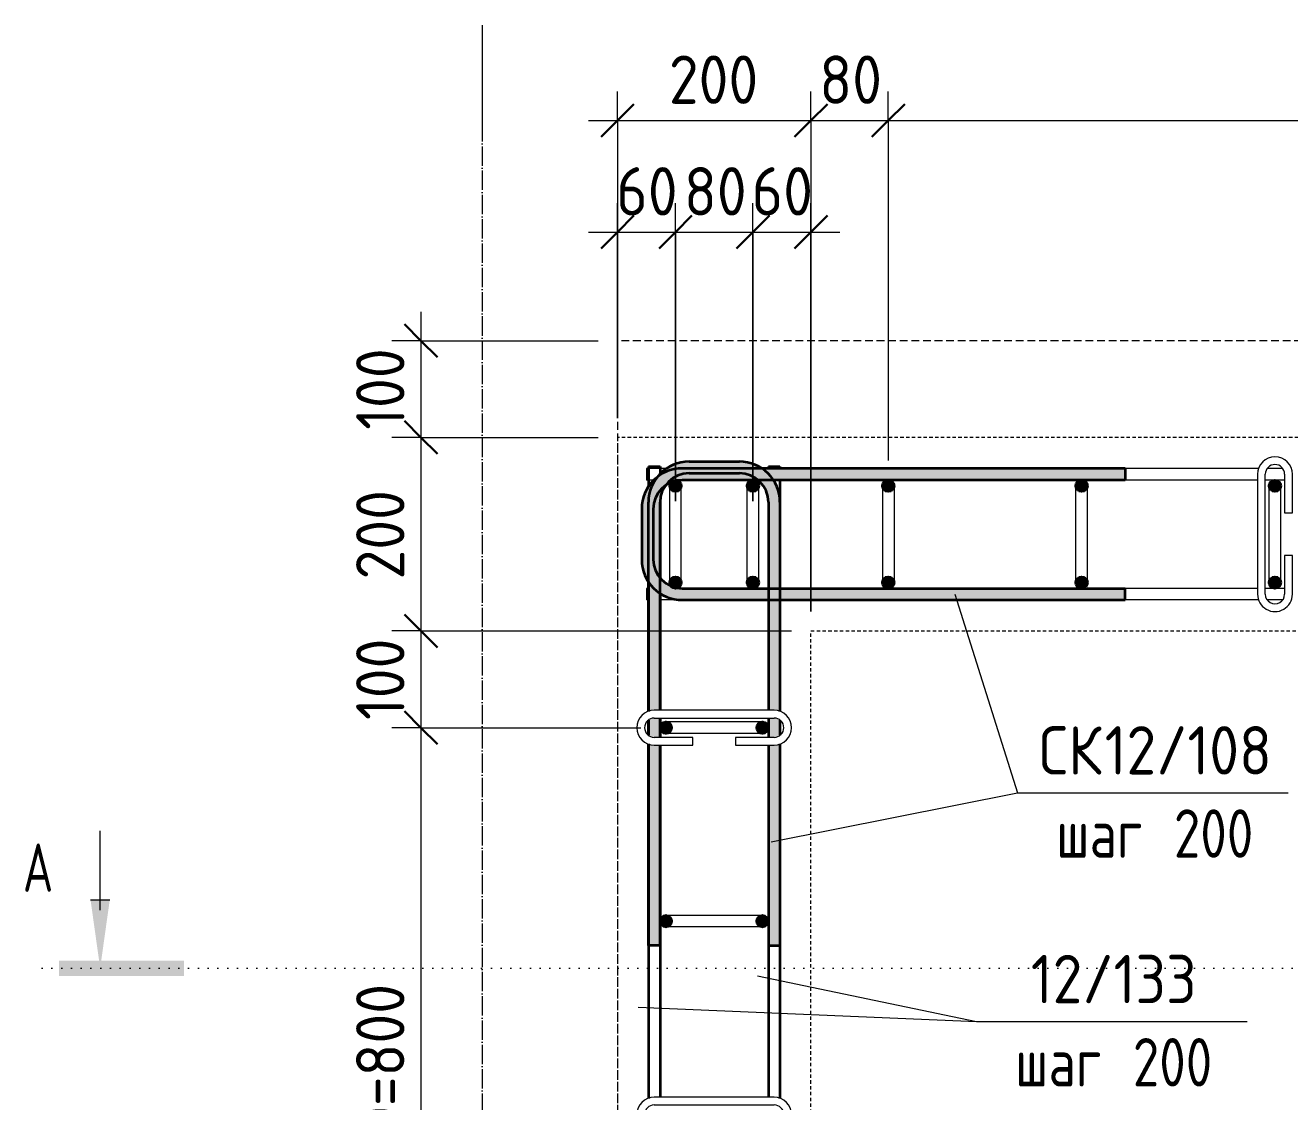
# Model space of a CAD drawing. Header units: millimetres. Extents: x 28908 to 47912, y -2577 to 78399.
# Drawn here: x 28908 to 30215, y 77038 to 78151 of the extents above; entities that cross this region are included whole.
import ezdxf

# ---------------------------------------------------------------- set-up
doc = ezdxf.new("R2010")
doc.units = ezdxf.units.MM
for name, pattern in [('01 Штриховая _4 мм_', [6, 3.5, -2.5]), ('01 Штриховая _8 мм_', [12, 8, -4]), ('02 Штрихпунктирная _20 мм_', [25, 20, -2.5, 0, -2.5]), ('04 Пунктир 10мм', [10, 0, -10])]:
    doc.linetypes.add(name, pattern=pattern)
for name, color, linetype, lineweight in [('AA_Dim', 7, 'Continuous', 9), ('AA_Dim-20', 7, 'Continuous', 9), ('AA_Oformlenie', 7, 'Continuous', 9), ('AA_Razrez', 7, 'Continuous', 9), ('AA_Vinoska', 7, 'Continuous', 9), ('KR_Armatura', 7, 'Continuous', 20), ('KR_Armatura_Tonkie', 7, 'Continuous', 20), ('Оси', 7, 'Continuous', 9)]:
    doc.layers.add(name, color=color, linetype=linetype, lineweight=lineweight)
doc.layers.add('AF_Stena_Опалубка', color=7, linetype='Continuous', lineweight=20, true_color=0x0063c6)
doc.layers.add('KR_Fundament', color=7, linetype='Continuous', lineweight=20, true_color=0x804000)
doc.styles.add('ISOCPEUR', font='isocpeur.TTF', dxfattribs={"width": 0.7, "height": 50})
doc.styles.add('ISOCPEUR_1', font='isocpeur.TTF', dxfattribs={"width": 0.9, "height": 50})
doc.styles.add('ISOCPEUR_2', font='isocpeur.TTF', dxfattribs={"width": 0.8, "height": 50})
doc.dimstyles.new('00_Точн_3_знака__прозр_', dxfattribs={"dimscale": 304.8, "dimtxt": 50.137748, "dimasz": 0.111549, "dimexe": 0.098425, "dimexo": 0.065617, "dimgap": 0.006562, "dimtad": 1, "dimdec": 3, "dimrnd": 0.001, "dimdsep": 46, "dimtxsty": 'ISOCPEUR_1', "dimblk1": 'OBLIQUE', "dimblk2": 'OBLIQUE', "dimsah": 1, "dimcen": 0.09, "dimdle": 0.098425, "dimazin": 0, "dimtfac": 1, "dimtdec": 4, "dimtix": 1, "dimtmove": 0, "dimatfit": 3, "dimfxl": 1, "dimtvp": 1, "dimtolj": 1, "dimtzin": 0, "dimlwd": 18, "dimlwe": 18, "dimarcsym": 2})

# ---------------------------------------------------------------- blocks, each defined once
blk = doc.blocks.new('079_Шпилька _ЭлУзла_ - d8 А240-3881866-План армирования стен')
at = {"layer": 'AA_Oformlenie'}
for p, q in [((40, 18), (0, 18)), ((40, 10), (40, 18)), ((124, 18), (84, 18)), ((84, 18), (84, 10)), ((0, 10), (40, 10)), ((84, 10), (124, 10)), ((124, -10), (0, -10)), ((0, -18), (124, -18))]:
    blk.add_line(p, q, dxfattribs=at)
for centre, radius, start, end in [((0, 0), 18, 90, 270), ((124, 0), 18, 270, 90), ((0, 0), 10, 90, 270), ((124, 0), 10, 270, 90)]:
    blk.add_arc(centre, radius, start, end, dxfattribs=at)
blk = doc.blocks.new('Разрез - Номер узла_ сзади-394133-План армирования стен')
at = {"layer": 'AA_Razrez'}
for points in [[(7.329, 0.404), (7.329, -0.394), (0.873, -0.394), (0.873, 0.404)], [(3.497, -3.533), (2.503, -3.533), (3, 0)]]:
    blk.add_hatch(color=256, dxfattribs=at).paths.add_polyline_path(points)
for p, q in [((3, -3), (3, -7.096)), ((2.503, -3.533), (3.497, -3.533))]:
    blk.add_line(p, q, dxfattribs=at)
blk = doc.blocks.new('DIMBLOCK1-План армирования стен')
at = {"layer": 'AA_Dim-20', "color": 30, "lineweight": 18, "true_color": 0xff8000, "transparency": 16777216}
for p, q in [((29520.1, 78052.6), (29520.1, 78082.6)), ((29720.1, 78052.6), (29720.1, 78082.6)), ((29800.1, 78052.6), (29800.1, 78082.6)), ((29490.1, 78052.6), (29720.1, 78052.6)), ((29520.1, 78052.6), (29520.1, 77745)), ((29720.1, 78052.6), (29720.1, 77545)), ((29800.1, 78052.6), (29800.1, 77701))]:
    blk.add_line(p, q, dxfattribs=at)
at = {"layer": 'AA_Dim-20', "color": 30, "lineweight": 30, "true_color": 0xff8000, "transparency": 16777216}
for p, q in [((29520.1, 78052.6), (29537.1, 78069.6)), ((29720.1, 78052.6), (29737.1, 78069.6)), ((29800.1, 78052.6), (29817.1, 78069.6)), ((29520.1, 78052.6), (29503.1, 78035.6)), ((29720.1, 78052.6), (29703.1, 78035.6)), ((29800.1, 78052.6), (29783.1, 78035.6))]:
    blk.add_line(p, q, dxfattribs=at)
at = {"layer": 'AA_Dim-20', "color": 0, "lineweight": 18, "transparency": 16777216, "insert": (29573.2, 78119.8), "char_height": 50, "width": 112.384, "attachment_point": 1, "line_spacing_factor": 1.135194, "style": 'ISOCPEUR_1'}
blk.add_mtext('200', dxfattribs=at)
blk = doc.blocks.new('_None')
blk = doc.blocks.new('DIMBLOCK2-План армирования стен')
at = {"layer": 'AA_Dim-20', "color": 30, "lineweight": 18, "true_color": 0xff8000, "transparency": 16777216}
for p, q in [((29720.1, 78052.6), (29720.1, 78082.6)), ((29800.1, 78052.6), (29800.1, 78082.6)), ((29720.1, 78052.6), (29800.1, 78052.6)), ((29720.1, 78052.6), (29720.1, 77545)), ((29800.1, 78052.6), (29800.1, 77701))]:
    blk.add_line(p, q, dxfattribs=at)
at = {"layer": 'AA_Dim-20', "color": 30, "lineweight": 30, "true_color": 0xff8000, "transparency": 16777216}
for p, q in [((29720.1, 78052.6), (29737.1, 78069.6)), ((29800.1, 78052.6), (29817.1, 78069.6)), ((29720.1, 78052.6), (29703.1, 78035.6)), ((29800.1, 78052.6), (29783.1, 78035.6))]:
    blk.add_line(p, q, dxfattribs=at)
at = {"layer": 'AA_Dim-20', "color": 0, "lineweight": 18, "transparency": 16777216, "insert": (29728.8, 78119.8), "char_height": 50, "width": 74.923, "attachment_point": 1, "line_spacing_factor": 1.135194, "style": 'ISOCPEUR_1'}
blk.add_mtext('80', dxfattribs=at)
blk = doc.blocks.new('DIMBLOCK3-План армирования стен')
at = {"layer": 'AA_Dim-20', "color": 30, "lineweight": 18, "true_color": 0xff8000, "transparency": 16777216}
for p, q in [((29800.1, 78052.6), (29800.1, 78082.6)), ((31600.1, 78052.6), (31600.1, 78082.6)), ((31680.1, 78052.6), (31680.1, 78082.6)), ((29800.1, 78052.6), (31600.1, 78052.6)), ((29800.1, 78052.6), (29800.1, 77701)), ((31600.1, 78052.6), (31600.1, 77701)), ((31680.1, 78052.6), (31680.1, 77545))]:
    blk.add_line(p, q, dxfattribs=at)
at = {"layer": 'AA_Dim-20', "color": 30, "lineweight": 30, "true_color": 0xff8000, "transparency": 16777216}
for p, q in [((29800.1, 78052.6), (29817.1, 78069.6)), ((31600.1, 78052.6), (31617.1, 78069.6)), ((31680.1, 78052.6), (31697.1, 78069.6)), ((29800.1, 78052.6), (29783.1, 78035.6)), ((31600.1, 78052.6), (31583.1, 78035.6)), ((31680.1, 78052.6), (31663.1, 78035.6))]:
    blk.add_line(p, q, dxfattribs=at)
at = {"layer": 'AA_Dim-20', "color": 0, "lineweight": 18, "transparency": 16777216, "insert": (30548.7, 78119.8), "char_height": 50, "width": 363.262, "attachment_point": 1, "line_spacing_factor": 1.135194, "style": 'ISOCPEUR_1'}
blk.add_mtext('9х200=1800', dxfattribs=at)
blk = doc.blocks.new('DIMBLOCK12-План армирования стен')
at = {"layer": 'AA_Dim-20', "color": 30, "lineweight": 18, "true_color": 0xff8000, "transparency": 16777216}
for p, q in [((29316.8, 77855), (29316.8, 77725)), ((29316.8, 77825), (29286.8, 77825)), ((29316.8, 77825), (29500.1, 77825)), ((29316.8, 77725), (29286.8, 77725)), ((29316.8, 77725), (29500.1, 77725)), ((29316.8, 77525), (29286.8, 77525)), ((29316.8, 77525), (29700.1, 77525))]:
    blk.add_line(p, q, dxfattribs=at)
at = {"layer": 'AA_Dim-20', "color": 30, "lineweight": 30, "true_color": 0xff8000, "transparency": 16777216}
for p, q in [((29316.8, 77825), (29299.8, 77842)), ((29316.8, 77825), (29333.8, 77808)), ((29316.8, 77725), (29299.8, 77742)), ((29316.8, 77725), (29333.8, 77708)), ((29316.8, 77525), (29299.8, 77542)), ((29316.8, 77525), (29333.8, 77508))]:
    blk.add_line(p, q, dxfattribs=at)
at = {"layer": 'AA_Dim-20', "color": 0, "lineweight": 18, "transparency": 16777216, "insert": (29249.7, 77732.9), "char_height": 50, "width": 101.032, "attachment_point": 1, "rotation": 90, "line_spacing_factor": 1.135194, "style": 'ISOCPEUR_1'}
blk.add_mtext('100', dxfattribs=at)
blk = doc.blocks.new('DIMBLOCK13-План армирования стен')
at = {"layer": 'AA_Dim-20', "color": 30, "lineweight": 30, "true_color": 0xff8000, "transparency": 16777216}
for p, q in [((29316.8, 77725), (29299.8, 77742)), ((29316.8, 77725), (29333.8, 77708)), ((29316.8, 77525), (29299.8, 77542)), ((29316.8, 77525), (29333.8, 77508)), ((29316.8, 77425), (29299.8, 77442)), ((29316.8, 77425), (29333.8, 77408))]:
    blk.add_line(p, q, dxfattribs=at)
at = {"layer": 'AA_Dim-20', "color": 30, "lineweight": 18, "true_color": 0xff8000, "transparency": 16777216}
for p, q in [((29316.8, 77725), (29286.8, 77725)), ((29316.8, 77725), (29316.8, 77525)), ((29316.8, 77725), (29500.1, 77725)), ((29316.8, 77525), (29286.8, 77525)), ((29316.8, 77525), (29700.1, 77525)), ((29316.8, 77425), (29286.8, 77425)), ((29316.8, 77425), (29544.1, 77425))]:
    blk.add_line(p, q, dxfattribs=at)
at = {"layer": 'AA_Dim-20', "color": 0, "lineweight": 18, "transparency": 16777216, "insert": (29249.7, 77578.2), "char_height": 50, "width": 112.384, "attachment_point": 1, "rotation": 90, "line_spacing_factor": 1.135194, "style": 'ISOCPEUR_1'}
blk.add_mtext('200', dxfattribs=at)
blk = doc.blocks.new('DIMBLOCK14-План армирования стен')
at = {"layer": 'AA_Dim-20', "color": 30, "lineweight": 30, "true_color": 0xff8000, "transparency": 16777216}
for p, q in [((29316.8, 77525), (29299.8, 77542)), ((29316.8, 77525), (29333.8, 77508)), ((29316.8, 77425), (29299.8, 77442)), ((29316.8, 77425), (29333.8, 77408))]:
    blk.add_line(p, q, dxfattribs=at)
at = {"layer": 'AA_Dim-20', "color": 30, "lineweight": 18, "true_color": 0xff8000, "transparency": 16777216}
for p, q in [((29316.8, 77525), (29286.8, 77525)), ((29316.8, 77525), (29316.8, 77425)), ((29316.8, 77525), (29700.1, 77525)), ((29316.8, 77425), (29286.8, 77425)), ((29316.8, 77425), (29544.1, 77425))]:
    blk.add_line(p, q, dxfattribs=at)
at = {"layer": 'AA_Dim-20', "color": 0, "lineweight": 18, "transparency": 16777216, "insert": (29249.7, 77432.9), "char_height": 50, "width": 101.032, "attachment_point": 1, "rotation": 90, "line_spacing_factor": 1.135194, "style": 'ISOCPEUR_1'}
blk.add_mtext('100', dxfattribs=at)
blk = doc.blocks.new('DIMBLOCK15-План армирования стен')
at = {"layer": 'AA_Dim-20', "color": 30, "lineweight": 30, "true_color": 0xff8000, "transparency": 16777216}
for p, q in [((29316.8, 77425), (29299.8, 77442)), ((29316.8, 77425), (29333.8, 77408)), ((29316.8, 76625), (29299.8, 76642)), ((29316.8, 76625), (29333.8, 76608)), ((29316.8, 76535), (29299.8, 76552)), ((29316.8, 76535), (29333.8, 76518))]:
    blk.add_line(p, q, dxfattribs=at)
at = {"layer": 'AA_Dim-20', "color": 30, "lineweight": 18, "true_color": 0xff8000, "transparency": 16777216}
for p, q in [((29316.8, 77425), (29286.8, 77425)), ((29316.8, 77425), (29316.8, 76625)), ((29316.8, 77425), (29544.1, 77425)), ((29316.8, 76625), (29286.8, 76625)), ((29316.8, 76625), (29544.1, 76625)), ((29316.8, 76535), (29286.8, 76535)), ((29316.8, 76535), (29700.1, 76535))]:
    blk.add_line(p, q, dxfattribs=at)
at = {"layer": 'AA_Dim-20', "color": 0, "lineweight": 18, "transparency": 16777216, "insert": (29249.7, 76882.6), "char_height": 50, "width": 341.693, "attachment_point": 1, "rotation": 90, "line_spacing_factor": 1.135194, "style": 'ISOCPEUR_1'}
blk.add_mtext('4х200=800', dxfattribs=at)
blk = doc.blocks.new('DIMBLOCK33-План армирования стен')
at = {"layer": 'AA_Dim-20', "color": 30, "lineweight": 18, "true_color": 0xff8000, "transparency": 16777216}
for p, q in [((29520.1, 77745), (29520.1, 77967.3)), ((29580.1, 77659), (29580.1, 77967.3)), ((29490.1, 77937.3), (29580.1, 77937.3)), ((29520.1, 77937.3), (29520.1, 77745)), ((29580.1, 77937.3), (29580.1, 77659))]:
    blk.add_line(p, q, dxfattribs=at)
at = {"layer": 'AA_Dim-20', "color": 30, "lineweight": 30, "true_color": 0xff8000, "transparency": 16777216}
for p, q in [((29520.1, 77937.3), (29537.1, 77954.3)), ((29580.1, 77937.3), (29597.1, 77954.3)), ((29520.1, 77937.3), (29503.1, 77920.3)), ((29580.1, 77937.3), (29563.1, 77920.3))]:
    blk.add_line(p, q, dxfattribs=at)
at = {"layer": 'AA_Dim-20', "color": 0, "lineweight": 18, "transparency": 16777216, "insert": (29518.8, 78004.4), "char_height": 50, "width": 74.923, "attachment_point": 1, "line_spacing_factor": 1.135194, "style": 'ISOCPEUR_1'}
blk.add_mtext('60', dxfattribs=at)
blk = doc.blocks.new('_Oblique')
at = {"color": 0, "linetype": 'ByBlock', "lineweight": -2}
blk.add_line((-0.5, -0.5), (0.5, 0.5), dxfattribs=at)
blk = doc.blocks.new('DIMBLOCK34-План армирования стен')
at = {"layer": 'AA_Dim-20', "color": 30, "lineweight": 18, "true_color": 0xff8000, "transparency": 16777216}
for p, q in [((29580.1, 77659), (29580.1, 77967.3)), ((29660.1, 77659), (29660.1, 77967.3)), ((29580.1, 77937.3), (29660.1, 77937.3)), ((29580.1, 77937.3), (29580.1, 77659)), ((29660.1, 77937.3), (29660.1, 77659))]:
    blk.add_line(p, q, dxfattribs=at)
at = {"layer": 'AA_Dim-20', "color": 30, "lineweight": 30, "true_color": 0xff8000, "transparency": 16777216}
for p, q in [((29580.1, 77937.3), (29597.1, 77954.3)), ((29660.1, 77937.3), (29677.1, 77954.3)), ((29580.1, 77937.3), (29563.1, 77920.3)), ((29660.1, 77937.3), (29643.1, 77920.3))]:
    blk.add_line(p, q, dxfattribs=at)
at = {"layer": 'AA_Dim-20', "color": 0, "lineweight": 18, "transparency": 16777216, "insert": (29588.8, 78004.4), "char_height": 50, "width": 74.923, "attachment_point": 1, "line_spacing_factor": 1.135194, "style": 'ISOCPEUR_1'}
blk.add_mtext('80', dxfattribs=at)
blk = doc.blocks.new('DIMBLOCK35-План армирования стен')
at = {"layer": 'AA_Dim-20', "color": 30, "lineweight": 18, "true_color": 0xff8000, "transparency": 16777216}
for p, q in [((29660.1, 77659), (29660.1, 77967.3)), ((29720.1, 77545), (29720.1, 77967.3)), ((29660.1, 77937.3), (29750.1, 77937.3)), ((29660.1, 77937.3), (29660.1, 77659)), ((29720.1, 77937.3), (29720.1, 77545))]:
    blk.add_line(p, q, dxfattribs=at)
at = {"layer": 'AA_Dim-20', "color": 30, "lineweight": 30, "true_color": 0xff8000, "transparency": 16777216}
for p, q in [((29660.1, 77937.3), (29677.1, 77954.3)), ((29720.1, 77937.3), (29737.1, 77954.3)), ((29660.1, 77937.3), (29643.1, 77920.3)), ((29720.1, 77937.3), (29703.1, 77920.3))]:
    blk.add_line(p, q, dxfattribs=at)
at = {"layer": 'AA_Dim-20', "color": 0, "lineweight": 18, "transparency": 16777216, "insert": (29658.8, 78004.4), "char_height": 50, "width": 74.923, "attachment_point": 1, "line_spacing_factor": 1.135194, "style": 'ISOCPEUR_1'}
blk.add_mtext('60', dxfattribs=at)
blk = doc.blocks.new('042_М_Арматуры - Диам длина поз _ Шаг-2260295-План армирования стен')
at = {"layer": 'AA_Vinoska'}
blk.add_line((-7, 0), (7, 0), dxfattribs=at)

msp = doc.modelspace()

# ---------------------------------------------------------------- hatches: boundary and pattern name
at = {"layer": 'KR_Armatura', "lineweight": 35}
h = msp.add_hatch(color=256, dxfattribs=at)
edge = h.paths.add_edge_path()
edge.add_arc((29580.0616, 77675), 6, 0, 360)
h = msp.add_hatch(color=256, dxfattribs=at)
edge = h.paths.add_edge_path()
edge.add_arc((29660.0616, 77675), 6, 0, 360)
h = msp.add_hatch(color=256, dxfattribs=at)
edge = h.paths.add_edge_path()
edge.add_arc((29800.0616, 77675), 6, 0, 360)
h = msp.add_hatch(color=256, dxfattribs=at)
edge = h.paths.add_edge_path()
edge.add_arc((30000.0616, 77675), 6, 0, 360)
h = msp.add_hatch(color=256, dxfattribs=at)
edge = h.paths.add_edge_path()
edge.add_arc((30200.0616, 77675), 6, 0, 360)
for points in [[(29577.0616, 77669.8038), (29583.0616, 77669.8038), (29586.0616, 77675), (29583.0616, 77680.1962), (29577.0616, 77680.1962), (29574.0616, 77675)], [(29657.0616, 77669.8038), (29663.0616, 77669.8038), (29666.0616, 77675), (29663.0616, 77680.1962), (29657.0616, 77680.1962), (29654.0616, 77675)], [(29797.0616, 77669.8038), (29803.0616, 77669.8038), (29806.0616, 77675), (29803.0616, 77680.1962), (29797.0616, 77680.1962), (29794.0616, 77675)], [(30001.5559, 77669.8038), (30003.0616, 77669.8038), (30006.0616, 77675), (30003.0616, 77680.1962), (29997.0616, 77680.1962), (29994.0616, 77675), (29997.0616, 77669.8038)], [(30197.0616, 77669.8038), (30203.0616, 77669.8038), (30206.0616, 77675), (30203.0616, 77680.1962), (30197.0616, 77680.1962), (30194.0616, 77675)], [(29577.0616, 77569.8038), (29583.0616, 77569.8038), (29586.0616, 77575), (29583.0616, 77580.1962), (29577.0616, 77580.1962), (29574.0616, 77575)], [(29657.0616, 77569.8038), (29663.0616, 77569.8038), (29666.0616, 77575), (29663.0616, 77580.1962), (29657.0616, 77580.1962), (29654.0616, 77575)], [(29797.0616, 77569.8038), (29803.0616, 77569.8038), (29806.0616, 77575), (29803.0616, 77580.1962), (29797.0616, 77580.1962), (29794.0616, 77575)], [(30001.5559, 77569.8038), (30003.0616, 77569.8038), (30006.0616, 77575), (30003.0616, 77580.1962), (29997.0616, 77580.1962), (29994.0616, 77575), (29997.0616, 77569.8038)], [(30197.0616, 77569.8038), (30203.0616, 77569.8038), (30206.0616, 77575), (30203.0616, 77580.1962), (30197.0616, 77580.1962), (30194.0616, 77575)], [(29570.0616, 77419), (29575.2578, 77422), (29575.2578, 77428), (29570.0616, 77431), (29564.8655, 77428), (29564.8655, 77422)], [(29670.0616, 77419), (29675.2578, 77422), (29675.2578, 77428), (29670.0616, 77431), (29664.8655, 77428), (29664.8655, 77422)], [(29570.0616, 77219), (29575.2578, 77222), (29575.2578, 77228), (29570.0616, 77231), (29564.8655, 77228), (29564.8655, 77222)], [(29670.0616, 77219), (29675.2578, 77222), (29675.2578, 77228), (29670.0616, 77231), (29664.8655, 77228), (29664.8655, 77222)]]:
    msp.add_hatch(color=256, dxfattribs=at).paths.add_polyline_path(points)
h = msp.add_hatch(color=256, dxfattribs=at)
edge = h.paths.add_edge_path()
edge.add_arc((29580.0616, 77575), 6, 0, 360)
h = msp.add_hatch(color=256, dxfattribs=at)
edge = h.paths.add_edge_path()
edge.add_arc((29660.0616, 77575), 6, 0, 360)
h = msp.add_hatch(color=256, dxfattribs=at)
edge = h.paths.add_edge_path()
edge.add_arc((29800.0616, 77575), 6, 0, 360)
h = msp.add_hatch(color=256, dxfattribs=at)
edge = h.paths.add_edge_path()
edge.add_arc((30000.0616, 77575), 6, 0, 360)
h = msp.add_hatch(color=256, dxfattribs=at)
edge = h.paths.add_edge_path()
edge.add_arc((30200.0616, 77575), 6, 0, 360)
h = msp.add_hatch(color=256, dxfattribs=at)
edge = h.paths.add_edge_path()
edge.add_arc((29570.0616, 77425), 6, 0, 360)
h = msp.add_hatch(color=256, dxfattribs=at)
edge = h.paths.add_edge_path()
edge.add_arc((29670.0616, 77425), 6, 0, 360)
h = msp.add_hatch(color=256, dxfattribs=at)
edge = h.paths.add_edge_path()
edge.add_arc((29570.0616, 77225), 6, 0, 360)
h = msp.add_hatch(color=256, dxfattribs=at)
edge = h.paths.add_edge_path()
edge.add_arc((29670.0616, 77225), 6, 0, 360)
at = {"layer": 'KR_Armatura_Tonkie'}
for points in [[(29564.0616, 77658), (29565.0838, 77665.7646), (29568.0808, 77673), (29572.8484, 77679.2132), (29579.0616, 77683.9808), (29586.297, 77686.9778), (29594.0616, 77688), (29594.0616, 77700), (29583.1912, 77698.5689), (29573.0616, 77694.3731), (29564.3631, 77687.6985), (29557.6885, 77679), (29553.4927, 77668.8704), (29552.0616, 77658)], [(29646.0616, 77688), (29646.0616, 77700), (29594.0616, 77700), (29594.0616, 77688)], [(29676.0616, 77658), (29688.0616, 77658), (29686.6305, 77668.8704), (29682.4347, 77679), (29675.7601, 77687.6985), (29667.0616, 77694.3731), (29656.932, 77698.5689), (29646.0616, 77700), (29646.0616, 77688), (29653.8262, 77686.9778), (29661.0616, 77683.9808), (29667.2748, 77679.2132), (29672.0424, 77673), (29675.0394, 77665.7646)], [(29545.0616, 77651), (29557.0616, 77651), (29558.0838, 77658.7646), (29561.0808, 77666), (29565.8484, 77672.2132), (29572.0616, 77676.9808), (29579.297, 77679.9778), (29587.0616, 77681), (29587.0616, 77693), (29576.1912, 77691.5689), (29566.0616, 77687.3731), (29557.3631, 77680.6985), (29550.6885, 77672), (29546.4927, 77661.8704), (29546.0879, 77658.7955)], [(30001.5559, 77681), (30045.0616, 77681), (30045.0616, 77693), (29587.0616, 77693), (29587.0616, 77681), (29835.9312, 77681)], [(29557.0616, 77599), (29557.0616, 77651), (29545.0616, 77651), (29545.0616, 77599)], [(29587.0616, 77557), (29587.0616, 77569), (29579.297, 77570.0222), (29572.0616, 77573.0192), (29565.8484, 77577.7868), (29561.0808, 77584), (29558.0838, 77591.2354), (29557.0616, 77599), (29545.0616, 77599), (29546.4927, 77588.1296), (29550.6885, 77578), (29557.3631, 77569.3015), (29566.0616, 77562.6269), (29576.1912, 77558.4311)], [(29587.0616, 77557), (30045.0616, 77557), (30045.0616, 77569), (29587.0616, 77569), (29587.0616, 77558.7741)]]:
    msp.add_hatch(color=256, dxfattribs=at).paths.add_polyline_path(points)
h = msp.add_hatch(color=256, dxfattribs=at)
h.paths.add_polyline_path([(29552.0616, 77200), (29564.0616, 77200), (29564.0616, 77407), (29558.0616, 77407), (29553.0616, 77407.7547), (29552.0616, 77408.1689), (29552.0616, 77277.8816)])
h.paths.add_polyline_path([(29558.0616, 77415), (29564.0616, 77415), (29564.0616, 77435), (29558.0616, 77435), (29555.4734, 77434.6593), (29553.0616, 77433.6603), (29552.0616, 77432.8929), (29552.0616, 77417.1071), (29553.4029, 77416.1984), (29555.4734, 77415.3407)])
h.paths.add_polyline_path([(29552.0616, 77441.8311), (29553.4029, 77442.3867), (29558.0616, 77443), (29564.0616, 77443), (29564.0616, 77658), (29552.0616, 77658), (29552.0616, 77442.3867)])
h = msp.add_hatch(color=256, dxfattribs=at)
h.paths.add_polyline_path([(29676.0616, 77200), (29688.0616, 77200), (29688.0616, 77408.1689), (29686.7204, 77407.6133), (29682.0616, 77407), (29676.0616, 77407)])
h.paths.add_polyline_path([(29682.0616, 77415), (29684.6498, 77415.3407), (29687.0616, 77416.3397), (29688.0616, 77417.1071), (29688.0616, 77432.8929), (29686.7204, 77433.8016), (29684.6498, 77434.6593), (29682.0616, 77435), (29676.0616, 77435), (29676.0616, 77415)])
h.paths.add_polyline_path([(29688.0616, 77441.8311), (29688.0616, 77658), (29676.0616, 77658), (29676.0616, 77443), (29682.0616, 77443), (29687.0616, 77442.2453)])

# ---------------------------------------------------------------- linework, layer by layer
at = {"layer": 'AA_Razrez', "color": 7, "linetype": '04 Пунктир 10мм', "true_color": 0xffffff}
msp.add_line((28924.9772, 77176.3546), (34821.7955, 77176.3546), dxfattribs=at)
at = {"layer": 'AA_Vinoska'}
for p, q in [((29868.9841, 77563), (29933.7124, 77357.585)), ((29678.9474, 77307.0187), (29933.7124, 77357.585)), ((29664.8768, 77168.5187), (29891.2367, 77121.1761)), ((29541.3663, 77136.0569), (29891.2367, 77121.1761))]:
    msp.add_line(p, q, dxfattribs=at)
at = {"layer": 'AF_Stena_Опалубка', "linetype": '01 Штриховая _4 мм_'}
for p, q in [((29720.0616, 77725), (29520.0616, 77725)), ((29520.0616, 77725), (29520.0616, 76335)), ((31880.0616, 77725), (29720.0616, 77725)), ((29720.0616, 76535), (29720.0616, 77525)), ((29720.0616, 77525), (31680.0616, 77525))]:
    msp.add_line(p, q, dxfattribs=at)
at = {"layer": 'KR_Armatura', "lineweight": 35}
for p, q in [((29577.0616, 77680.1962), (29574.0616, 77675)), ((29574.0616, 77675), (29577.0616, 77669.8038)), ((29583.0616, 77680.1962), (29577.0616, 77680.1962)), ((29577.0616, 77669.8038), (29583.0616, 77669.8038)), ((29586.0616, 77675), (29583.0616, 77680.1962)), ((29583.0616, 77669.8038), (29586.0616, 77675)), ((29657.0616, 77680.1962), (29654.0616, 77675)), ((29654.0616, 77675), (29657.0616, 77669.8038)), ((29663.0616, 77680.1962), (29657.0616, 77680.1962)), ((29657.0616, 77669.8038), (29663.0616, 77669.8038)), ((29666.0616, 77675), (29663.0616, 77680.1962)), ((29663.0616, 77669.8038), (29666.0616, 77675)), ((29797.0616, 77680.1962), (29794.0616, 77675)), ((29794.0616, 77675), (29797.0616, 77669.8038)), ((29803.0616, 77680.1962), (29797.0616, 77680.1962)), ((29797.0616, 77669.8038), (29803.0616, 77669.8038)), ((29806.0616, 77675), (29803.0616, 77680.1962)), ((29803.0616, 77669.8038), (29806.0616, 77675)), ((29997.0616, 77680.1962), (29994.0616, 77675)), ((29994.0616, 77675), (29997.0616, 77669.8038)), ((30003.0616, 77680.1962), (29997.0616, 77680.1962)), ((29997.0616, 77669.8038), (30001.5559, 77669.8038)), ((30001.5559, 77669.8038), (30003.0616, 77669.8038)), ((30006.0616, 77675), (30003.0616, 77680.1962)), ((30003.0616, 77669.8038), (30006.0616, 77675)), ((30197.0616, 77680.1962), (30194.0616, 77675)), ((30194.0616, 77675), (30197.0616, 77669.8038)), ((30203.0616, 77680.1962), (30197.0616, 77680.1962)), ((30197.0616, 77669.8038), (30203.0616, 77669.8038)), ((30206.0616, 77675), (30203.0616, 77680.1962)), ((30203.0616, 77669.8038), (30206.0616, 77675)), ((29577.0616, 77580.1962), (29574.0616, 77575)), ((29583.0616, 77580.1962), (29577.0616, 77580.1962)), ((29586.0616, 77575), (29583.0616, 77580.1962)), ((29657.0616, 77580.1962), (29654.0616, 77575)), ((29663.0616, 77580.1962), (29657.0616, 77580.1962)), ((29666.0616, 77575), (29663.0616, 77580.1962)), ((29797.0616, 77580.1962), (29794.0616, 77575)), ((29803.0616, 77580.1962), (29797.0616, 77580.1962)), ((29806.0616, 77575), (29803.0616, 77580.1962)), ((29997.0616, 77580.1962), (29994.0616, 77575)), ((30003.0616, 77580.1962), (29997.0616, 77580.1962)), ((30006.0616, 77575), (30003.0616, 77580.1962)), ((30197.0616, 77580.1962), (30194.0616, 77575)), ((30203.0616, 77580.1962), (30197.0616, 77580.1962)), ((30206.0616, 77575), (30203.0616, 77580.1962)), ((29574.0616, 77575), (29577.0616, 77569.8038)), ((29577.0616, 77569.8038), (29583.0616, 77569.8038)), ((29583.0616, 77569.8038), (29586.0616, 77575)), ((29654.0616, 77575), (29657.0616, 77569.8038)), ((29657.0616, 77569.8038), (29663.0616, 77569.8038)), ((29663.0616, 77569.8038), (29666.0616, 77575)), ((29794.0616, 77575), (29797.0616, 77569.8038)), ((29797.0616, 77569.8038), (29803.0616, 77569.8038)), ((29803.0616, 77569.8038), (29806.0616, 77575)), ((29994.0616, 77575), (29997.0616, 77569.8038)), ((29997.0616, 77569.8038), (30001.5559, 77569.8038)), ((30001.5559, 77569.8038), (30003.0616, 77569.8038)), ((30003.0616, 77569.8038), (30006.0616, 77575)), ((30194.0616, 77575), (30197.0616, 77569.8038)), ((30197.0616, 77569.8038), (30203.0616, 77569.8038)), ((30203.0616, 77569.8038), (30206.0616, 77575)), ((29570.0616, 77431), (29564.8655, 77428)), ((29564.8655, 77428), (29564.8655, 77422)), ((29564.8655, 77422), (29570.0616, 77419)), ((29575.2578, 77428), (29570.0616, 77431)), ((29570.0616, 77419), (29575.2578, 77422)), ((29575.2578, 77422), (29575.2578, 77428)), ((29670.0616, 77431), (29664.8655, 77428)), ((29664.8655, 77428), (29664.8655, 77422)), ((29664.8655, 77422), (29670.0616, 77419)), ((29675.2578, 77428), (29670.0616, 77431)), ((29670.0616, 77419), (29675.2578, 77422)), ((29675.2578, 77422), (29675.2578, 77428)), ((29570.0616, 77231), (29564.8655, 77228)), ((29564.8655, 77228), (29564.8655, 77222)), ((29575.2578, 77228), (29570.0616, 77231)), ((29575.2578, 77222), (29575.2578, 77228)), ((29670.0616, 77231), (29664.8655, 77228)), ((29664.8655, 77228), (29664.8655, 77222)), ((29675.2578, 77228), (29670.0616, 77231)), ((29675.2578, 77222), (29675.2578, 77228)), ((29564.8655, 77222), (29570.0616, 77219)), ((29570.0616, 77219), (29575.2578, 77222)), ((29664.8655, 77222), (29670.0616, 77219)), ((29670.0616, 77219), (29675.2578, 77222))]:
    msp.add_line(p, q, dxfattribs=at)
for centre in [(29580.0616, 77675), (29660.0616, 77675), (29800.0616, 77675), (30000.0616, 77675), (30200.0616, 77675), (29580.0616, 77575), (29660.0616, 77575), (29800.0616, 77575), (30000.0616, 77575), (30200.0616, 77575), (29570.0616, 77425), (29670.0616, 77425), (29570.0616, 77225), (29670.0616, 77225)]:
    msp.add_circle(centre, 6, dxfattribs=at)
at = {"layer": 'KR_Armatura_Tonkie', "lineweight": 35}
for p, q in [((29552.0616, 77695), (29552.0616, 77673.7894)), ((29552.0616, 77695), (29564.0616, 77695)), ((29564.0616, 77695), (29564.0616, 77687.3055)), ((29594.0616, 77700), (29646.0616, 77700)), ((29676.0616, 77695), (29676.0616, 77693)), ((29676.0616, 77695), (29688.0616, 77695)), ((29688.0616, 77695), (29688.0616, 77693)), ((30045.0616, 77693), (29587.0616, 77693)), ((30045.0616, 77681), (29587.0616, 77681)), ((29594.0616, 77688), (29646.0616, 77688)), ((29688.0616, 77681), (29688.0616, 77569)), ((30045.0616, 77693), (30045.0616, 77681)), ((29552.0616, 77441.8311), (29552.0616, 77658)), ((29564.0616, 77658), (29564.0616, 77580.1154)), ((29564.0616, 77443), (29564.0616, 77658)), ((29676.0616, 77658), (29676.0616, 77569)), ((29676.0616, 77658), (29676.0616, 77443)), ((29688.0616, 77658), (29688.0616, 77441.8311)), ((29545.0616, 77651), (29545.0616, 77599)), ((29557.0616, 77651), (29557.0616, 77599)), ((29552.0616, 77576.2106), (29552.0616, 77441.8311)), ((29564.0616, 77564.1616), (29564.0616, 77443)), ((29587.0616, 77569), (30045.0616, 77569)), ((30045.0616, 77557), (30045.0616, 77569)), ((29587.0616, 77557), (30045.0616, 77557)), ((29676.0616, 77557), (29676.0616, 77443)), ((29688.0616, 77557), (29688.0616, 77441.8311)), ((29552.0616, 77432.8929), (29552.0616, 77417.1071)), ((29552.0616, 77417.1071), (29552.0616, 77432.8929)), ((29564.0616, 77435), (29564.0616, 77415)), ((29564.0616, 77415), (29564.0616, 77435)), ((29676.0616, 77435), (29676.0616, 77415)), ((29676.0616, 77435), (29676.0616, 77415)), ((29688.0616, 77432.8929), (29688.0616, 77417.1071)), ((29688.0616, 77432.8929), (29688.0616, 77417.1071)), ((29552.0616, 77408.1689), (29552.0616, 77041.8311)), ((29552.0616, 77200), (29552.0616, 77408.1689)), ((29564.0616, 77407), (29564.0616, 77043)), ((29564.0616, 77200), (29564.0616, 77407)), ((29676.0616, 77407), (29676.0616, 77043)), ((29676.0616, 77407), (29676.0616, 77200)), ((29688.0616, 77408.1689), (29688.0616, 77041.8311)), ((29688.0616, 77408.1689), (29688.0616, 77200)), ((29564.0616, 77200), (29552.0616, 77200)), ((29676.0616, 77200), (29688.0616, 77200))]:
    msp.add_line(p, q, dxfattribs=at)
at = {"layer": 'KR_Armatura_Tonkie'}
for p, q in [((29571.2722, 77693), (29550.0616, 77693)), ((29550.0616, 77693), (29550.0616, 77681)), ((29557.7561, 77681), (29550.0616, 77681)), ((29664.9462, 77681), (29587.0616, 77681)), ((30183.2305, 77693), (29668.851, 77693)), ((30182.0616, 77681), (29680.9, 77681)), ((30210.0616, 77681), (30190.0616, 77681)), ((30207.9545, 77693), (30192.1687, 77693)), ((29574.0616, 77639), (29574.0616, 77675)), ((29586.0616, 77639), (29586.0616, 77675)), ((29654.0616, 77639), (29654.0616, 77675)), ((29666.0616, 77639), (29666.0616, 77675)), ((29794.0616, 77675), (29794.0616, 77639)), ((29806.0616, 77675), (29806.0616, 77639)), ((29994.0616, 77639), (29994.0616, 77675)), ((30006.0616, 77639), (30006.0616, 77675)), ((30194.0616, 77639), (30194.0616, 77675)), ((30206.0616, 77639), (30206.0616, 77675)), ((29574.0616, 77611), (29574.0616, 77639)), ((29586.0616, 77611), (29586.0616, 77639)), ((29654.0616, 77611), (29654.0616, 77639)), ((29666.0616, 77611), (29666.0616, 77639)), ((29794.0616, 77639), (29794.0616, 77611)), ((29806.0616, 77639), (29806.0616, 77611)), ((29994.0616, 77611), (29994.0616, 77639)), ((30006.0616, 77611), (30006.0616, 77639)), ((30194.0616, 77611), (30194.0616, 77639)), ((30206.0616, 77611), (30206.0616, 77639)), ((29574.0616, 77575), (29574.0616, 77611)), ((29586.0616, 77575), (29586.0616, 77611)), ((29654.0616, 77575), (29654.0616, 77611)), ((29666.0616, 77575), (29666.0616, 77611)), ((29794.0616, 77611), (29794.0616, 77575)), ((29806.0616, 77611), (29806.0616, 77575)), ((29994.0616, 77575), (29994.0616, 77611)), ((30006.0616, 77575), (30006.0616, 77611)), ((30194.0616, 77575), (30194.0616, 77611)), ((30206.0616, 77575), (30206.0616, 77611)), ((29552.0616, 77569), (29550.0616, 77569)), ((29550.0616, 77569), (29550.0616, 77557)), ((29676.0616, 77569), (29587.0616, 77569)), ((30182.0616, 77569), (29688.0616, 77569)), ((30210.0616, 77569), (30190.0616, 77569)), ((29552.0616, 77557), (29550.0616, 77557)), ((29676.0616, 77557), (29564.0616, 77557)), ((30183.2305, 77557), (29688.0616, 77557)), ((30207.9545, 77557), (30192.1687, 77557)), ((29606.0616, 77431), (29570.0616, 77431)), ((29634.0616, 77431), (29606.0616, 77431)), ((29670.0616, 77431), (29634.0616, 77431)), ((29606.0616, 77419), (29570.0616, 77419)), ((29634.0616, 77419), (29606.0616, 77419)), ((29670.0616, 77419), (29634.0616, 77419)), ((29606.0616, 77231), (29570.0616, 77231)), ((29634.0616, 77231), (29606.0616, 77231)), ((29670.0616, 77231), (29634.0616, 77231)), ((29606.0616, 77219), (29570.0616, 77219)), ((29634.0616, 77219), (29606.0616, 77219)), ((29670.0616, 77219), (29634.0616, 77219))]:
    msp.add_line(p, q, dxfattribs=at)
at = {"layer": 'KR_Armatura_Tonkie', "lineweight": 35}
for centre, radius, start, end in [((29594.0616, 77658), 42, 90, 180), ((29646.0616, 77658), 42, 0, 90), ((29587.0616, 77651), 42, 90, 180), ((29587.0616, 77651), 30, 90, 180), ((29594.0616, 77658), 30, 90, 180), ((29646.0616, 77658), 30, 360, 90), ((29587.0616, 77599), 42, 180, 270), ((29587.0616, 77599), 30, 180, 270)]:
    msp.add_arc(centre, radius, start, end, dxfattribs=at)
at = {"layer": 'KR_Armatura_Tonkie'}
for centre, start, end in [((29660.0616, 77675), 0, 180), ((29800.0616, 77675), 0, 180), ((30000.0616, 77675), 0, 180), ((30200.0616, 77675), 0, 180), ((29580.0616, 77675), 150, 180), ((29580.0616, 77675), 0, 65.2645714), ((29580.0616, 77575), 180, 210), ((29580.0616, 77575), 294.7354286, 0), ((29660.0616, 77575), 180, 0), ((29800.0616, 77575), 180, 0), ((30000.0616, 77575), 180, 0), ((30200.0616, 77575), 180, 0), ((29570.0616, 77425), 90, 270), ((29670.0616, 77425), 270, 90), ((29570.0616, 77225), 90, 270), ((29670.0616, 77225), 270, 90)]:
    msp.add_arc(centre, 6, start, end, dxfattribs=at)
at = {"layer": 'KR_Fundament', "linetype": '01 Штриховая _8 мм_'}
for p, q in [((34380.0616, 77825), (29520.0616, 77825)), ((29520.0616, 77825), (29520.0616, 76335))]:
    msp.add_line(p, q, dxfattribs=at)
at = {"layer": 'Оси'}
msp.add_line((29380.0616, 78150.9931), (29380.0616, 78050.9931), dxfattribs=at)
at = {"layer": 'Оси', "linetype": '02 Штрихпунктирная _20 мм_'}
msp.add_line((29380.0616, 78050.9931), (29380.0616, 75967.1014), dxfattribs=at)

# ---------------------------------------------------------------- block references
at = {"layer": 'AA_Oformlenie'}
for p, rotation in [((30200.0616, 77687), 270), ((29682.0616, 77425), 180), ((29682.0616, 77025), 180)]:
    msp.add_blockref('079_Шпилька _ЭлУзла_ - d8 А240-3881866-План армирования стен', p, dxfattribs=dict(at, rotation=rotation))
at = {"layer": 'AA_Razrez', "extrusion": (0, 0, -1), "xscale": 19.99999999999999, "yscale": 19.99999999999999, "zscale": 19.99999999999999, "rotation": 180}
msp.add_blockref('Разрез - Номер узла_ сзади-394133-План армирования стен', (-28924.9772, 77176.3546), dxfattribs=at)
at = {"layer": 'AA_Vinoska', "xscale": 19.99999999999999, "yscale": 19.99999999999999, "zscale": 19.99999999999999}
for p in [(30073.7124, 77357.585), (30031.2367, 77121.1761)]:
    msp.add_blockref('042_М_Арматуры - Диам длина поз _ Шаг-2260295-План армирования стен', p, dxfattribs=at)

# ---------------------------------------------------------------- texts
at = {"layer": 'AA_Razrez', "insert": (28905.0387, 77305.3809), "char_height": 50, "width": 38.160325, "attachment_point": 1, "style": 'ISOCPEUR'}
msp.add_mtext('\\fISOCPEUR|b0|i0|c204|p34|;\\W.7;А', dxfattribs=at)
at = {"layer": 'AA_Vinoska', "char_height": 50, "attachment_point": 1}
for s, insert, width, style in [('СК', (29956.0052, 77426.59), 82.253137, 'ISOCPEUR_1'), ('12/108', (30023.8708, 77426.59), 210.683475, 'ISOCPEUR_1'), (' 200', (30070.0535, 77340.609), 133.4008, 'ISOCPEUR_2'), ('шаг', (29973.7452, 77340.609), 116.7257, 'ISOCPEUR_2'), ('12/133', (29947.5495, 77190.1811), 210.683475, 'ISOCPEUR_1'), (' 200', (30027.5778, 77104.2001), 133.4008, 'ISOCPEUR_2'), ('шаг', (29931.2695, 77104.2001), 116.7257, 'ISOCPEUR_2')]:
    msp.add_mtext(s, dxfattribs=dict(at, insert=insert, width=width, style=style))

# ---------------------------------------------------------------- dimensions: what is measured, and where the dimension line sits
at = {"layer": 'AA_Dim', "color": 30, "lineweight": 18, "true_color": 0xff8000}
for base, p1, p2, text, override, picture, middle in [((29720.0616, 78052.625), (29520.0616, 77725), (29720.0616, 77525), '200', {"dimpost": '<>', "dimblk1": 'None', "dimblk2": 'None', "dimsah": 1, "dimfxl": 282.842712}, 'DIMBLOCK1-План армирования стен', (29620.0616, 78079.625)), ((29800.0616, 78052.625), (29720.0616, 77525), (29800.0616, 77681), '80', {"dimpost": '<>', "dimblk1": 'None', "dimblk2": 'None', "dimsah": 1, "dimfxl": 175.316856}, 'DIMBLOCK2-План армирования стен', (29760.0616, 78079.625)), ((31600.0616, 78052.625), (29800.0616, 77681), (31600.0616, 77681), '9х200=1800', {"dimpost": '<>', "dimblk1": 'None', "dimblk2": 'None', "dimsah": 1, "dimfxl": 1800}, 'DIMBLOCK3-План армирования стен', (30700.0616, 78079.625))]:
    dim = msp.add_linear_dim(base=base, p1=p1, p2=p2, text=text, dimstyle='00_Точн_3_знака__прозр_', override=override, dxfattribs=at)
    dim.commit()
    dim.dimension.update_dxf_attribs({"geometry": picture, "text_midpoint": middle})
for base, p1, p2, override, picture, middle in [((29580.0616, 77937.3004), (29520.0616, 77725), (29580.0616, 77639), {"dimpost": '<>', "dimfxl": 104.861814}, 'DIMBLOCK33-План армирования стен', (29550.0616, 77964.3004)), ((29660.0616, 77937.3004), (29580.0616, 77639), (29660.0616, 77639), {"dimpost": '<>', "dimfxl": 80}, 'DIMBLOCK34-План армирования стен', (29620.0616, 77964.3004)), ((29720.0616, 77937.3004), (29660.0616, 77639), (29720.0616, 77525), {"dimpost": '<>', "dimfxl": 128.825463}, 'DIMBLOCK35-План армирования стен', (29690.0616, 77964.3004))]:
    dim = msp.add_linear_dim(base=base, p1=p1, p2=p2, dimstyle='00_Точн_3_знака__прозр_', override=override, dxfattribs=at)
    dim.commit()
    dim.dimension.update_dxf_attribs({"geometry": picture, "text_midpoint": middle})
for base, p1, p2, text, override, picture, middle in [((29316.8426, 77725), (29520.0616, 77825), (29520.0616, 77725), '100', {"dimpost": '<>', "dimblk1": 'None', "dimblk2": 'None', "dimsah": 1, "dimfxl": 100}, 'DIMBLOCK12-План армирования стен', (29289.8426, 77775)), ((29316.8426, 77525), (29520.0616, 77725), (29720.0616, 77525), '200', {"dimpost": '<>', "dimblk1": 'None', "dimblk2": 'None', "dimsah": 1, "dimfxl": 282.842712}, 'DIMBLOCK13-План армирования стен', (29289.8426, 77625)), ((29316.8426, 77425), (29720.0616, 77525), (29564.0616, 77425), '100', {"dimpost": '<>', "dimblk1": 'None', "dimblk2": 'None', "dimsah": 1, "dimfxl": 185.299757}, 'DIMBLOCK14-План армирования стен', (29289.8426, 77475)), ((29316.8426, 76625), (29564.0616, 77425), (29564.0616, 76625), '4х200=800', {"dimpost": '<>', "dimblk1": 'None', "dimblk2": 'None', "dimsah": 1, "dimfxl": 800}, 'DIMBLOCK15-План армирования стен', (29289.8426, 77025))]:
    dim = msp.add_linear_dim(base=base, p1=p1, p2=p2, angle=90, text=text, dimstyle='00_Точн_3_знака__прозр_', override=override, dxfattribs=at)
    dim.commit()
    dim.dimension.update_dxf_attribs({"geometry": picture, "text_midpoint": middle})

doc.saveas('drawing.dxf')
